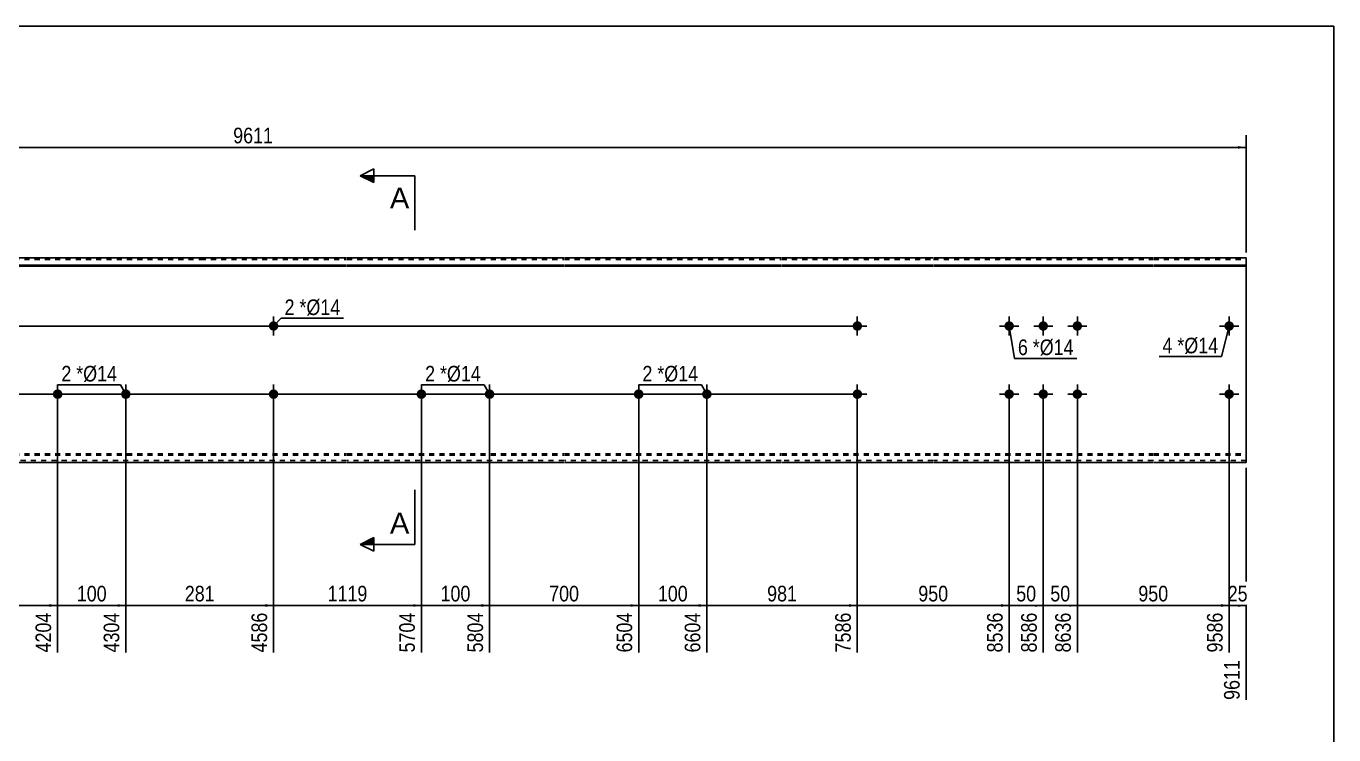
# Model space of a CAD drawing. Header units: millimetres. Extents: x -22 to 380, y -216 to 61.
# Drawn here: x 140.5 to 380.3, y -68.7 to 61.2 of the extents above; entities that cross this region are included whole.
import ezdxf

# ---------------------------------------------------------------- set-up
doc = ezdxf.new("R2010")
doc.units = ezdxf.units.MM
doc.linetypes.add('DXK_LINE_DOT1', pattern=[1.8814, 0.9407, -0.9407])
doc.styles.add('Arial', font='ARIAL.TTF', dxfattribs={"height": 0.2})
doc.styles.add('Arial Narrow', font='ARIALN.TTF', dxfattribs={"height": 0.2})

# ---------------------------------------------------------------- blocks, each defined once
blk = doc.blocks.new('Unknown-628700877-1200')
at = {"color": 5, "linetype": 'Continuous'}
for p, q in [((380.29, 61.23), (-19.71, 61.23)), ((380.29, -215.77), (380.29, 61.23))]:
    blk.add_line(p, q, dxfattribs=at)
blk = doc.blocks.new('Bolt-628700877-1335 - 1220')
at = {"linetype": 'Continuous'}
for points in [[(252.82, -7.12), (252.64, -7.1), (252.46, -7.05), (252.3, -6.96), (252.17, -6.83), (252.06, -6.69), (251.99, -6.52), (251.95, -6.34), (251.95, -6.16), (251.99, -5.98), (252.06, -5.81), (252.17, -5.66), (252.3, -5.54), (252.46, -5.45), (252.64, -5.39), (252.82, -5.37), (253, -5.39), (253.17, -5.45), (253.33, -5.54), (253.47, -5.66), (253.58, -5.81), (253.65, -5.98), (253.69, -6.16), (253.69, -6.34), (253.65, -6.52), (253.58, -6.69), (253.47, -6.83), (253.33, -6.96), (253.17, -7.05), (253, -7.1)], [(265.32, -7.12), (265.14, -7.1), (264.96, -7.05), (264.8, -6.96), (264.67, -6.83), (264.56, -6.69), (264.49, -6.52), (264.45, -6.34), (264.45, -6.16), (264.49, -5.98), (264.56, -5.81), (264.67, -5.66), (264.8, -5.54), (264.96, -5.45), (265.14, -5.39), (265.32, -5.37), (265.5, -5.39), (265.67, -5.45), (265.83, -5.54), (265.97, -5.66), (266.08, -5.81), (266.15, -5.98), (266.19, -6.16), (266.19, -6.34), (266.15, -6.52), (266.08, -6.69), (265.97, -6.83), (265.83, -6.96), (265.67, -7.05), (265.5, -7.1)]]:
    blk.add_hatch(color=3, dxfattribs=at).paths.add_polyline_path(points)
at = {"color": 3, "linetype": 'Continuous'}
for p, q in [((252.82, -8), (252.82, -4.5)), ((265.32, -8), (265.32, -4.5)), ((254.57, -6.25), (251.07, -6.25)), ((267.07, -6.25), (263.57, -6.25))]:
    blk.add_line(p, q, dxfattribs=at)
blk = doc.blocks.new('Bolt-628700877-1294 - 1220')
at = {"linetype": 'Continuous'}
for points in [[(292.04, -6.25, -1), (293.79, -6.25, -1)], [(360.22, -6.25, -1), (361.97, -6.25, -1)]]:
    blk.add_hatch(color=3, dxfattribs=at).paths.add_polyline_path(points)
at = {"color": 3, "linetype": 'Continuous'}
for p, q in [((292.91, -8), (292.91, -4.5)), ((361.1, -8), (361.1, -4.5)), ((291.16, -6.25), (294.66, -6.25)), ((359.35, -6.25), (362.85, -6.25))]:
    blk.add_line(p, q, dxfattribs=at)
blk = doc.blocks.new('Bolt-628700877-1261 - 1220')
at = {"linetype": 'Continuous'}
for points in [[(186.74, 6.25, -1), (184.99, 6.25, -1)], [(186.74, -6.25, -1), (184.99, -6.25, -1)]]:
    blk.add_hatch(color=3, dxfattribs=at).paths.add_polyline_path(points)
at = {"color": 3, "linetype": 'Continuous'}
for p, q in [((185.87, 8), (185.87, 4.5)), ((184.12, 6.25), (187.62, 6.25)), ((185.87, -4.5), (185.87, -8)), ((184.12, -6.25), (187.62, -6.25))]:
    blk.add_line(p, q, dxfattribs=at)
blk = doc.blocks.new('Bolt-628700877-1299 - 1220')
at = {"linetype": 'Continuous'}
for points in [[(319.88, 6.25, -1), (321.63, 6.25, -1)], [(326.13, 6.25, -1), (327.88, 6.25, -1)], [(332.38, 6.25, -1), (334.13, 6.25, -1)], [(319.88, -6.25, -1), (321.63, -6.25, -1)], [(326.13, -6.25, -1), (327.88, -6.25, -1)], [(332.38, -6.25, -1), (334.13, -6.25, -1)]]:
    blk.add_hatch(color=3, dxfattribs=at).paths.add_polyline_path(points)
at = {"color": 3, "linetype": 'Continuous'}
for p, q in [((320.76, 4.5), (320.76, 8)), ((327.01, 4.5), (327.01, 8)), ((333.26, 4.5), (333.26, 8)), ((319.01, 6.25), (322.51, 6.25)), ((325.26, 6.25), (328.76, 6.25)), ((331.51, 6.25), (335.01, 6.25)), ((320.76, -8), (320.76, -4.5)), ((327.01, -8), (327.01, -4.5)), ((333.26, -8), (333.26, -4.5)), ((319.01, -6.25), (322.51, -6.25)), ((325.26, -6.25), (328.76, -6.25)), ((331.51, -6.25), (335.01, -6.25))]:
    blk.add_line(p, q, dxfattribs=at)
blk = doc.blocks.new('Bolt-628700877-1304 - 1220')
at = {"linetype": 'Continuous'}
for points in [[(292.04, 6.25, -1), (293.79, 6.25, -1)], [(360.22, 6.25, -1), (361.97, 6.25, -1)]]:
    blk.add_hatch(color=3, dxfattribs=at).paths.add_polyline_path(points)
at = {"color": 3, "linetype": 'Continuous'}
for p, q in [((292.91, 4.5), (292.91, 8)), ((361.1, 4.5), (361.1, 8)), ((291.16, 6.25), (294.66, 6.25)), ((359.35, 6.25), (362.85, 6.25))]:
    blk.add_line(p, q, dxfattribs=at)
blk = doc.blocks.new('Part-628700877-1320 - 1220')
at = {"color": 2, "linetype": 'Continuous'}
for p, q in [((172.39, 18.75), (132.64, 18.75)), ((132.64, 17.42), (172.39, 17.42)), ((132.64, 17.2), (172.39, 17.2)), ((199.24, 18.75), (172.49, 18.75)), ((172.49, 17.42), (199.24, 17.42)), ((172.49, 17.2), (199.24, 17.2)), ((239.09, 18.75), (199.34, 18.75)), ((199.34, 17.42), (239.09, 17.42)), ((199.34, 17.2), (239.09, 17.2)), ((278.94, 18.75), (239.19, 18.75)), ((239.19, 17.42), (278.94, 17.42)), ((239.19, 17.2), (278.94, 17.2)), ((306.78, 18.75), (279.04, 18.75)), ((279.04, 17.42), (306.78, 17.42)), ((279.04, 17.2), (306.78, 17.2)), ((347.13, 18.75), (306.88, 18.75)), ((306.88, 17.42), (347.13, 17.42)), ((306.88, 17.2), (347.13, 17.2)), ((364.22, 18.75), (347.23, 18.75)), ((347.23, 17.42), (364.22, 17.42)), ((347.23, 17.2), (364.22, 17.2)), ((364.22, -18.75), (364.22, 18.75)), ((172.39, -18.75), (132.64, -18.75)), ((199.24, -18.75), (172.49, -18.75)), ((239.09, -18.75), (199.34, -18.75)), ((278.94, -18.75), (239.19, -18.75)), ((306.78, -18.75), (279.04, -18.75)), ((347.13, -18.75), (306.88, -18.75)), ((364.22, -18.75), (347.23, -18.75))]:
    blk.add_line(p, q, dxfattribs=at)
at = {"color": 7, "linetype": 'DXK_LINE_DOT1'}
for p, q in [((132.64, 18.44), (172.39, 18.44)), ((172.49, 18.44), (199.24, 18.44)), ((199.34, 18.44), (239.09, 18.44)), ((239.19, 18.44), (278.94, 18.44)), ((279.04, 18.44), (306.78, 18.44)), ((306.88, 18.44), (347.13, 18.44)), ((347.23, 18.44), (364.22, 18.44)), ((132.64, -17.2), (172.39, -17.2)), ((132.64, -17.42), (172.39, -17.42)), ((172.39, -18.44), (132.64, -18.44)), ((172.49, -17.2), (199.24, -17.2)), ((172.49, -17.42), (199.24, -17.42)), ((199.24, -18.44), (172.49, -18.44)), ((199.34, -17.2), (239.09, -17.2)), ((199.34, -17.42), (239.09, -17.42)), ((239.09, -18.44), (199.34, -18.44)), ((239.19, -17.2), (278.94, -17.2)), ((239.19, -17.42), (278.94, -17.42)), ((278.94, -18.44), (239.19, -18.44)), ((279.04, -17.2), (306.78, -17.2)), ((279.04, -17.42), (306.78, -17.42)), ((306.78, -18.44), (279.04, -18.44)), ((306.88, -17.2), (347.13, -17.2)), ((306.88, -17.42), (347.13, -17.42)), ((347.13, -18.44), (306.88, -18.44)), ((347.23, -17.2), (364.22, -17.2)), ((347.23, -17.42), (364.22, -17.42)), ((364.22, -18.44), (347.23, -18.44))]:
    blk.add_line(p, q, dxfattribs=at)
blk = doc.blocks.new('Bolt-628700877-1340 - 1220')
at = {"linetype": 'Continuous'}
for points in [[(146.27, -7.12), (146.09, -7.1), (145.91, -7.05), (145.75, -6.96), (145.62, -6.83), (145.51, -6.69), (145.44, -6.52), (145.4, -6.34), (145.4, -6.16), (145.44, -5.98), (145.51, -5.81), (145.62, -5.66), (145.75, -5.54), (145.91, -5.45), (146.09, -5.39), (146.27, -5.37), (146.45, -5.39), (146.62, -5.45), (146.78, -5.54), (146.92, -5.66), (147.03, -5.81), (147.1, -5.98), (147.14, -6.16), (147.14, -6.34), (147.1, -6.52), (147.03, -6.69), (146.92, -6.83), (146.78, -6.96), (146.62, -7.05), (146.45, -7.1)], [(158.77, -7.12), (158.59, -7.1), (158.41, -7.05), (158.25, -6.96), (158.12, -6.83), (158.01, -6.69), (157.94, -6.52), (157.9, -6.34), (157.9, -6.16), (157.94, -5.98), (158.01, -5.81), (158.12, -5.66), (158.25, -5.54), (158.41, -5.45), (158.59, -5.39), (158.77, -5.37), (158.95, -5.39), (159.12, -5.45), (159.28, -5.54), (159.42, -5.66), (159.53, -5.81), (159.6, -5.98), (159.64, -6.16), (159.64, -6.34), (159.6, -6.52), (159.53, -6.69), (159.42, -6.83), (159.28, -6.96), (159.12, -7.05), (158.95, -7.1)]]:
    blk.add_hatch(color=3, dxfattribs=at).paths.add_polyline_path(points)
at = {"color": 3, "linetype": 'Continuous'}
for p, q in [((146.27, -8), (146.27, -4.5)), ((158.77, -8), (158.77, -4.5)), ((148.02, -6.25), (144.52, -6.25)), ((160.52, -6.25), (157.02, -6.25))]:
    blk.add_line(p, q, dxfattribs=at)
blk = doc.blocks.new('Bolt-628700877-1345 - 1220')
at = {"linetype": 'Continuous'}
for points in [[(212.97, -7.12), (212.79, -7.1), (212.61, -7.05), (212.45, -6.96), (212.32, -6.83), (212.21, -6.69), (212.14, -6.52), (212.1, -6.34), (212.1, -6.16), (212.14, -5.98), (212.21, -5.81), (212.32, -5.66), (212.45, -5.54), (212.61, -5.45), (212.79, -5.39), (212.97, -5.37), (213.15, -5.39), (213.32, -5.45), (213.48, -5.54), (213.62, -5.66), (213.73, -5.81), (213.8, -5.98), (213.84, -6.16), (213.84, -6.34), (213.8, -6.52), (213.73, -6.69), (213.62, -6.83), (213.48, -6.96), (213.32, -7.05), (213.15, -7.1)], [(225.47, -7.12), (225.29, -7.1), (225.11, -7.05), (224.95, -6.96), (224.82, -6.83), (224.71, -6.69), (224.64, -6.52), (224.6, -6.34), (224.6, -6.16), (224.64, -5.98), (224.71, -5.81), (224.82, -5.66), (224.95, -5.54), (225.11, -5.45), (225.29, -5.39), (225.47, -5.37), (225.65, -5.39), (225.82, -5.45), (225.98, -5.54), (226.12, -5.66), (226.23, -5.81), (226.3, -5.98), (226.34, -6.16), (226.34, -6.34), (226.3, -6.52), (226.23, -6.69), (226.12, -6.83), (225.98, -6.96), (225.82, -7.05), (225.65, -7.1)]]:
    blk.add_hatch(color=3, dxfattribs=at).paths.add_polyline_path(points)
at = {"color": 3, "linetype": 'Continuous'}
for p, q in [((212.97, -8), (212.97, -4.5)), ((225.47, -8), (225.47, -4.5)), ((214.72, -6.25), (211.22, -6.25)), ((227.22, -6.25), (223.72, -6.25))]:
    blk.add_line(p, q, dxfattribs=at)
blk = doc.blocks.new('StraightDimension-628700877-2227 - 1220')
at = {"linetype": 'Continuous'}
blk.add_hatch(color=7, dxfattribs=at).paths.add_polyline_path([(319.26, -44.75), (320.76, -45), (319.26, -45.25)])
at = {"color": 7, "linetype": 'Continuous'}
for p, q in [((292.91, -7.25), (292.91, -53.61)), ((320.76, -7.25), (320.76, -53.61)), ((292.91, -45), (320.76, -45))]:
    blk.add_line(p, q, dxfattribs=at)
at = {"color": 0}
blk.add_wipeout([(310.18, -44.85), (310.18, -40.65), (303.49, -40.65), (303.49, -44.85)], dxfattribs=at)
at = {"color": 0, "linetype": 'Continuous'}
blk.add_wipeout([(320.16, -45.7), (315.96, -45.7), (315.96, -54.21), (320.16, -54.21)], dxfattribs=at)
at = {"color": 3, "style": 'Arial Narrow'}
blk.add_text('950', height=2.863, dxfattribs=at).set_placement((304.09, -44.25))
at = {"color": 3, "linetype": 'Continuous', "style": 'Arial Narrow'}
blk.add_text('8536', height=2.863, rotation=90.0002, dxfattribs=at).set_placement((319.56, -53.61))
blk = doc.blocks.new('StraightDimension-628700877-2233 - 1220')
at = {"linetype": 'Continuous'}
blk.add_hatch(color=7, dxfattribs=at).paths.add_polyline_path([(184.37, -44.75), (185.87, -45), (184.37, -45.25)])
at = {"color": 7, "linetype": 'Continuous'}
for p, q in [((158.77, -7.25), (158.77, -53.61)), ((185.87, -7.25), (185.87, -53.61)), ((158.77, -45), (185.87, -45))]:
    blk.add_line(p, q, dxfattribs=at)
at = {"color": 0}
blk.add_wipeout([(175.66, -44.85), (175.66, -40.65), (168.98, -40.65), (168.98, -44.85)], dxfattribs=at)
at = {"color": 0, "linetype": 'Continuous'}
blk.add_wipeout([(185.27, -45.7), (181.07, -45.7), (181.07, -54.21), (185.27, -54.21)], dxfattribs=at)
at = {"color": 3, "style": 'Arial Narrow'}
blk.add_text('281', height=2.863, dxfattribs=at).set_placement((169.58, -44.25))
at = {"color": 3, "linetype": 'Continuous', "style": 'Arial Narrow'}
blk.add_text('4586', height=2.863, rotation=90.0002, dxfattribs=at).set_placement((184.67, -53.61))
blk = doc.blocks.new('StraightDimension-628700877-2234 - 1220')
at = {"linetype": 'Continuous'}
blk.add_hatch(color=7, dxfattribs=at).paths.add_polyline_path([(157.27, -44.75), (158.77, -45), (157.27, -45.25)])
at = {"color": 7, "linetype": 'Continuous'}
for p, q in [((146.27, -7.25), (146.27, -53.61)), ((158.77, -7.25), (158.77, -53.61)), ((146.27, -45), (158.77, -45))]:
    blk.add_line(p, q, dxfattribs=at)
at = {"color": 0}
blk.add_wipeout([(155.86, -44.85), (155.86, -40.65), (149.18, -40.65), (149.18, -44.85)], dxfattribs=at)
at = {"color": 3, "style": 'Arial Narrow'}
blk.add_text('100', height=2.863, dxfattribs=at).set_placement((149.78, -44.25))
at = {"color": 0, "linetype": 'Continuous'}
blk.add_wipeout([(158.17, -45.7), (153.97, -45.7), (153.97, -54.21), (158.17, -54.21)], dxfattribs=at)
at = {"color": 3, "linetype": 'Continuous', "style": 'Arial Narrow'}
blk.add_text('4304', height=2.863, rotation=90.0002, dxfattribs=at).set_placement((157.57, -53.61))
blk = doc.blocks.new('StraightDimension-628700877-2230 - 1220')
at = {"linetype": 'Continuous'}
blk.add_hatch(color=7, dxfattribs=at).paths.add_polyline_path([(251.32, -44.75), (252.82, -45), (251.32, -45.25)])
at = {"color": 7, "linetype": 'Continuous'}
for p, q in [((225.47, -7.25), (225.47, -53.61)), ((252.82, -7.25), (252.82, -53.61)), ((225.47, -45), (252.82, -45))]:
    blk.add_line(p, q, dxfattribs=at)
at = {"color": 0}
blk.add_wipeout([(242.48, -44.85), (242.48, -40.65), (235.8, -40.65), (235.8, -44.85)], dxfattribs=at)
at = {"color": 0, "linetype": 'Continuous'}
blk.add_wipeout([(252.22, -45.7), (248.02, -45.7), (248.02, -54.21), (252.22, -54.21)], dxfattribs=at)
at = {"color": 3, "style": 'Arial Narrow'}
blk.add_text('700', height=2.863, dxfattribs=at).set_placement((236.4, -44.25))
at = {"color": 3, "linetype": 'Continuous', "style": 'Arial Narrow'}
blk.add_text('6504', height=2.863, rotation=90.0002, dxfattribs=at).set_placement((251.62, -53.61))
blk = doc.blocks.new('StraightDimension-628700877-1927 - 1220')
at = {"linetype": 'Continuous'}
for points in [[(50.75, 17.25), (51, 18.75), (51.25, 17.25)], [(51.25, -4.75), (51, -6.25), (50.75, -4.75)]]:
    blk.add_hatch(color=7, dxfattribs=at).paths.add_polyline_path(points)
at = {"color": 7, "linetype": 'Continuous'}
for p, q in [((65.57, 18.75), (48.75, 18.75)), ((51, -6.25), (51, 18.75)), ((251.82, -6.25), (48.75, -6.25))]:
    blk.add_line(p, q, dxfattribs=at)
at = {"color": 0}
blk.add_wipeout([(50.85, 9.59), (46.65, 9.59), (46.65, 2.91), (50.85, 2.91)], dxfattribs=at)
at = {"color": 3, "style": 'Arial Narrow'}
blk.add_text('200', height=2.863, rotation=90.0002, dxfattribs=at).set_placement((50.25, 3.51))
blk = doc.blocks.new('StraightDimension-628700877-2180 - 1220')
at = {"color": 7, "linetype": 'Continuous'}
blk.add_line((291.91, 6.25), (9.75, 6.25), dxfattribs=at)
blk = doc.blocks.new('StraightDimension-628700877-1359 - 1220')
at = {"linetype": 'Continuous'}
blk.add_hatch(color=7, dxfattribs=at).paths.add_polyline_path([(362.72, 39.25), (364.22, 39), (362.72, 38.75)])
at = {"color": 7, "linetype": 'Continuous'}
for p, q in [((364.22, 19.75), (364.22, 41.25)), ((0, 39), (364.22, 39))]:
    blk.add_line(p, q, dxfattribs=at)
at = {"color": 0}
blk.add_wipeout([(186.37, 39.15), (186.37, 43.35), (177.86, 43.35), (177.86, 39.15)], dxfattribs=at)
at = {"color": 3, "style": 'Arial Narrow'}
blk.add_text('9611', height=2.863, dxfattribs=at).set_placement((178.46, 39.75))
blk = doc.blocks.new('StraightDimension-628700877-2223 - 1220')
at = {"linetype": 'Continuous'}
blk.add_hatch(color=7, dxfattribs=at).paths.add_polyline_path([(362.72, -44.75), (364.22, -45), (362.72, -45.25)])
at = {"color": 7, "linetype": 'Continuous'}
for p, q in [((361.1, -7.25), (361.1, -53.61)), ((364.22, -19.75), (364.22, -62.31)), ((361.1, -45), (364.22, -45))]:
    blk.add_line(p, q, dxfattribs=at)
at = {"color": 0}
blk.add_wipeout([(365.09, -44.85), (365.09, -40.65), (360.23, -40.65), (360.23, -44.85)], dxfattribs=at)
at = {"color": 0, "linetype": 'Continuous'}
blk.add_wipeout([(363.62, -54.4), (359.42, -54.4), (359.42, -62.91), (363.62, -62.91)], dxfattribs=at)
at = {"color": 3, "style": 'Arial Narrow'}
blk.add_text('25', height=2.863, dxfattribs=at).set_placement((360.83, -44.25))
at = {"color": 3, "linetype": 'Continuous', "style": 'Arial Narrow'}
blk.add_text('9611', height=2.863, rotation=90.0002, dxfattribs=at).set_placement((363.02, -62.31))
blk = doc.blocks.new('StraightDimension-628700877-2226 - 1220')
at = {"linetype": 'Continuous'}
blk.add_hatch(color=7, dxfattribs=at).paths.add_polyline_path([(325.51, -44.75), (327.01, -45), (325.51, -45.25)])
at = {"color": 7, "linetype": 'Continuous'}
for p, q in [((320.76, -7.25), (320.76, -53.61)), ((327.01, -7.25), (327.01, -53.61)), ((320.76, -45), (327.01, -45))]:
    blk.add_line(p, q, dxfattribs=at)
at = {"color": 0}
blk.add_wipeout([(326.31, -44.85), (326.31, -40.65), (321.45, -40.65), (321.45, -44.85)], dxfattribs=at)
at = {"color": 3, "style": 'Arial Narrow'}
blk.add_text('50', height=2.863, dxfattribs=at).set_placement((322.05, -44.25))
at = {"color": 0, "linetype": 'Continuous'}
blk.add_wipeout([(326.41, -45.7), (322.21, -45.7), (322.21, -54.21), (326.41, -54.21)], dxfattribs=at)
at = {"color": 3, "linetype": 'Continuous', "style": 'Arial Narrow'}
blk.add_text('8586', height=2.863, rotation=90.0002, dxfattribs=at).set_placement((325.81, -53.61))
blk = doc.blocks.new('StraightDimension-628700877-2225 - 1220')
at = {"linetype": 'Continuous'}
blk.add_hatch(color=7, dxfattribs=at).paths.add_polyline_path([(331.76, -44.75), (333.26, -45), (331.76, -45.25)])
at = {"color": 7, "linetype": 'Continuous'}
for p, q in [((327.01, -7.25), (327.01, -53.61)), ((333.26, -7.25), (333.26, -53.61)), ((327.01, -45), (333.26, -45))]:
    blk.add_line(p, q, dxfattribs=at)
at = {"color": 0}
blk.add_wipeout([(332.56, -44.85), (332.56, -40.65), (327.7, -40.65), (327.7, -44.85)], dxfattribs=at)
at = {"color": 3, "style": 'Arial Narrow'}
blk.add_text('50', height=2.863, dxfattribs=at).set_placement((328.3, -44.25))
at = {"color": 0, "linetype": 'Continuous'}
blk.add_wipeout([(332.66, -45.7), (328.46, -45.7), (328.46, -54.21), (332.66, -54.21)], dxfattribs=at)
at = {"color": 3, "linetype": 'Continuous', "style": 'Arial Narrow'}
blk.add_text('8636', height=2.863, rotation=90.0002, dxfattribs=at).set_placement((332.06, -53.61))
blk = doc.blocks.new('StraightDimension-628700877-2224 - 1220')
at = {"linetype": 'Continuous'}
blk.add_hatch(color=7, dxfattribs=at).paths.add_polyline_path([(359.6, -44.75), (361.1, -45), (359.6, -45.25)])
at = {"color": 7, "linetype": 'Continuous'}
for p, q in [((333.26, -7.25), (333.26, -53.61)), ((361.1, -7.25), (361.1, -53.61)), ((333.26, -45), (361.1, -45))]:
    blk.add_line(p, q, dxfattribs=at)
at = {"color": 0}
blk.add_wipeout([(350.52, -44.85), (350.52, -40.65), (343.84, -40.65), (343.84, -44.85)], dxfattribs=at)
at = {"color": 0, "linetype": 'Continuous'}
blk.add_wipeout([(360.5, -45.7), (356.3, -45.7), (356.3, -54.21), (360.5, -54.21)], dxfattribs=at)
at = {"color": 3, "style": 'Arial Narrow'}
blk.add_text('950', height=2.863, dxfattribs=at).set_placement((344.44, -44.25))
at = {"color": 3, "linetype": 'Continuous', "style": 'Arial Narrow'}
blk.add_text('9586', height=2.863, rotation=90.0002, dxfattribs=at).set_placement((359.9, -53.61))
blk = doc.blocks.new('StraightDimension-628700877-1928 - 1220')
at = {"linetype": 'Continuous'}
for points in [[(50.75, -7.75), (51, -6.25), (51.25, -7.75)], [(51.25, -17.25), (51, -18.75), (50.75, -17.25)]]:
    blk.add_hatch(color=7, dxfattribs=at).paths.add_polyline_path(points)
at = {"color": 7, "linetype": 'Continuous'}
for p, q in [((251.82, -6.25), (48.75, -6.25)), ((51, -18.75), (51, -6.25)), ((65.57, -18.75), (48.75, -18.75))]:
    blk.add_line(p, q, dxfattribs=at)
at = {"color": 0}
blk.add_wipeout([(50.85, -9.16), (46.65, -9.16), (46.65, -15.84), (50.85, -15.84)], dxfattribs=at)
at = {"color": 3, "style": 'Arial Narrow'}
blk.add_text('100', height=2.863, rotation=90.0002, dxfattribs=at).set_placement((50.25, -15.24))
blk = doc.blocks.new('StraightDimension-628700877-2181 - 1220')
at = {"color": 7, "linetype": 'Continuous'}
for p, q in [((291.91, 6.25), (9.75, 6.25)), ((291.91, -6.25), (9.75, -6.25))]:
    blk.add_line(p, q, dxfattribs=at)
blk = doc.blocks.new('StraightDimension-628700877-2182 - 1220')
at = {"color": 7, "linetype": 'Continuous'}
blk.add_line((291.91, -6.25), (9.75, -6.25), dxfattribs=at)
blk = doc.blocks.new('StraightDimension-628700877-2228 - 1220')
at = {"linetype": 'Continuous'}
blk.add_hatch(color=7, dxfattribs=at).paths.add_polyline_path([(291.41, -44.75), (292.91, -45), (291.41, -45.25)])
at = {"color": 7, "linetype": 'Continuous'}
for p, q in [((265.32, -7.25), (265.32, -53.61)), ((292.91, -7.25), (292.91, -53.61)), ((265.32, -45), (292.91, -45))]:
    blk.add_line(p, q, dxfattribs=at)
at = {"color": 0}
blk.add_wipeout([(282.46, -44.85), (282.46, -40.65), (275.77, -40.65), (275.77, -44.85)], dxfattribs=at)
at = {"color": 0, "linetype": 'Continuous'}
blk.add_wipeout([(292.31, -45.7), (288.11, -45.7), (288.11, -54.21), (292.31, -54.21)], dxfattribs=at)
at = {"color": 3, "style": 'Arial Narrow'}
blk.add_text('981', height=2.863, dxfattribs=at).set_placement((276.37, -44.25))
at = {"color": 3, "linetype": 'Continuous', "style": 'Arial Narrow'}
blk.add_text('7586', height=2.863, rotation=90.0002, dxfattribs=at).set_placement((291.71, -53.61))
blk = doc.blocks.new('StraightDimension-628700877-2229 - 1220')
at = {"linetype": 'Continuous'}
blk.add_hatch(color=7, dxfattribs=at).paths.add_polyline_path([(263.82, -44.75), (265.32, -45), (263.82, -45.25)])
at = {"color": 7, "linetype": 'Continuous'}
for p, q in [((252.82, -7.25), (252.82, -53.61)), ((265.32, -7.25), (265.32, -53.61)), ((252.82, -45), (265.32, -45))]:
    blk.add_line(p, q, dxfattribs=at)
at = {"color": 0}
blk.add_wipeout([(262.41, -44.85), (262.41, -40.65), (255.73, -40.65), (255.73, -44.85)], dxfattribs=at)
at = {"color": 3, "style": 'Arial Narrow'}
blk.add_text('100', height=2.863, dxfattribs=at).set_placement((256.33, -44.25))
at = {"color": 0, "linetype": 'Continuous'}
blk.add_wipeout([(264.72, -45.7), (260.52, -45.7), (260.52, -54.21), (264.72, -54.21)], dxfattribs=at)
at = {"color": 3, "linetype": 'Continuous', "style": 'Arial Narrow'}
blk.add_text('6604', height=2.863, rotation=90.0002, dxfattribs=at).set_placement((264.12, -53.61))
blk = doc.blocks.new('StraightDimension-628700877-2231 - 1220')
at = {"linetype": 'Continuous'}
blk.add_hatch(color=7, dxfattribs=at).paths.add_polyline_path([(223.97, -44.75), (225.47, -45), (223.97, -45.25)])
at = {"color": 7, "linetype": 'Continuous'}
for p, q in [((212.97, -7.25), (212.97, -53.61)), ((225.47, -7.25), (225.47, -53.61)), ((212.97, -45), (225.47, -45))]:
    blk.add_line(p, q, dxfattribs=at)
at = {"color": 0}
blk.add_wipeout([(222.56, -44.85), (222.56, -40.65), (215.88, -40.65), (215.88, -44.85)], dxfattribs=at)
at = {"color": 3, "style": 'Arial Narrow'}
blk.add_text('100', height=2.863, dxfattribs=at).set_placement((216.48, -44.25))
at = {"color": 0, "linetype": 'Continuous'}
blk.add_wipeout([(224.87, -45.7), (220.67, -45.7), (220.67, -54.21), (224.87, -54.21)], dxfattribs=at)
at = {"color": 3, "linetype": 'Continuous', "style": 'Arial Narrow'}
blk.add_text('5804', height=2.863, rotation=90.0002, dxfattribs=at).set_placement((224.27, -53.61))
blk = doc.blocks.new('StraightDimension-628700877-2232 - 1220')
at = {"linetype": 'Continuous'}
blk.add_hatch(color=7, dxfattribs=at).paths.add_polyline_path([(211.47, -44.75), (212.97, -45), (211.47, -45.25)])
at = {"color": 7, "linetype": 'Continuous'}
for p, q in [((185.87, -7.25), (185.87, -53.61)), ((212.97, -7.25), (212.97, -53.61)), ((185.87, -45), (212.97, -45))]:
    blk.add_line(p, q, dxfattribs=at)
at = {"color": 0}
blk.add_wipeout([(203.67, -44.85), (203.67, -40.65), (195.16, -40.65), (195.16, -44.85)], dxfattribs=at)
at = {"color": 0, "linetype": 'Continuous'}
blk.add_wipeout([(212.37, -45.7), (208.17, -45.7), (208.17, -54.21), (212.37, -54.21)], dxfattribs=at)
at = {"color": 3, "style": 'Arial Narrow'}
blk.add_text('1119', height=2.863, dxfattribs=at).set_placement((195.76, -44.25))
at = {"color": 3, "linetype": 'Continuous', "style": 'Arial Narrow'}
blk.add_text('5704', height=2.863, rotation=90.0002, dxfattribs=at).set_placement((211.77, -53.61))
blk = doc.blocks.new('StraightDimension-628700877-2235 - 1220')
at = {"linetype": 'Continuous'}
blk.add_hatch(color=7, dxfattribs=at).paths.add_polyline_path([(144.77, -44.75), (146.27, -45), (144.77, -45.25)])
at = {"color": 7, "linetype": 'Continuous'}
for p, q in [((118.92, -7.25), (118.92, -53.61)), ((146.27, -7.25), (146.27, -53.61)), ((118.92, -45), (146.27, -45))]:
    blk.add_line(p, q, dxfattribs=at)
at = {"color": 0}
blk.add_wipeout([(136.85, -44.85), (136.85, -40.65), (128.34, -40.65), (128.34, -44.85)], dxfattribs=at)
at = {"color": 0, "linetype": 'Continuous'}
blk.add_wipeout([(145.67, -45.7), (141.47, -45.7), (141.47, -54.21), (145.67, -54.21)], dxfattribs=at)
at = {"color": 3, "style": 'Arial Narrow'}
blk.add_text('1400', height=2.863, dxfattribs=at).set_placement((128.94, -44.25))
at = {"color": 3, "linetype": 'Continuous', "style": 'Arial Narrow'}
blk.add_text('4204', height=2.863, rotation=90.0002, dxfattribs=at).set_placement((145.07, -53.61))
blk = doc.blocks.new('Mark-628700877-1256 - 1220')
at = {"color": 0}
blk.add_wipeout([(189.71, 8.26), (189.71, 11.26), (187.88, 11.26), (187.88, 8.26)], dxfattribs=at)
blk.add_wipeout([(189.71, 8.26), (189.71, 11.26), (187.88, 11.26), (187.88, 8.26)], dxfattribs=at)
at = {"color": 7, "linetype": 'Continuous'}
blk.add_line((185.87, 6.25), (187.28, 7.66), dxfattribs=at)
at = {"color": 0}
blk.add_wipeout([(191.89, 8.26), (191.89, 11.26), (190.61, 11.26), (190.61, 8.26)], dxfattribs=at)
blk.add_wipeout([(191.89, 8.26), (191.89, 11.26), (190.61, 11.26), (190.61, 8.26)], dxfattribs=at)
at = {"color": 3, "style": 'Arial Narrow'}
blk.add_text('2', height=2.86, dxfattribs=at).set_placement((187.88, 8.26))
at = {"color": 0}
blk.add_wipeout([(198.1, 8.26), (198.1, 11.26), (191.89, 11.26), (191.89, 8.26)], dxfattribs=at)
blk.add_wipeout([(198.1, 8.26), (198.1, 11.26), (191.89, 11.26), (191.89, 8.26)], dxfattribs=at)
at = {"color": 7, "linetype": 'Continuous'}
blk.add_line((187.28, 7.66), (198.7, 7.66), dxfattribs=at)
at = {"color": 3, "style": 'Arial Narrow'}
for s, height, p in [('*', 2.86, (190.61, 8.26)), ('Ø14', 2.863, (191.89, 8.26))]:
    blk.add_text(s, height=height, dxfattribs=at).set_placement(p)
blk = doc.blocks.new('Mark-628700877-1295 - 1220')
at = {"color": 0}
blk.add_wipeout([(324.18, 0.92), (324.18, 3.92), (322.36, 3.92), (322.36, 0.92)], dxfattribs=at)
blk.add_wipeout([(324.18, 0.92), (324.18, 3.92), (322.36, 3.92), (322.36, 0.92)], dxfattribs=at)
at = {"color": 7, "linetype": 'Continuous'}
blk.add_line((320.76, 6.25), (321.76, 0.32), dxfattribs=at)
at = {"color": 0}
blk.add_wipeout([(326.36, 0.92), (326.36, 3.92), (325.08, 3.92), (325.08, 0.92)], dxfattribs=at)
blk.add_wipeout([(326.36, 0.92), (326.36, 3.92), (325.08, 3.92), (325.08, 0.92)], dxfattribs=at)
at = {"color": 3, "style": 'Arial Narrow'}
blk.add_text('6', height=2.86, dxfattribs=at).set_placement((322.36, 0.92))
at = {"color": 0}
blk.add_wipeout([(332.58, 0.92), (332.58, 3.92), (326.36, 3.92), (326.36, 0.92)], dxfattribs=at)
blk.add_wipeout([(332.58, 0.92), (332.58, 3.92), (326.36, 3.92), (326.36, 0.92)], dxfattribs=at)
at = {"color": 7, "linetype": 'Continuous'}
blk.add_line((321.76, 0.32), (333.18, 0.32), dxfattribs=at)
at = {"color": 3, "style": 'Arial Narrow'}
for s, height, p in [('*', 2.86, (325.08, 0.92)), ('Ø14', 2.863, (326.36, 0.92))]:
    blk.add_text(s, height=height, dxfattribs=at).set_placement(p)
blk = doc.blocks.new('Mark-628700877-1331 - 1220')
at = {"color": 0}
blk.add_wipeout([(255.33, -3.92), (255.33, -0.92), (253.5, -0.92), (253.5, -3.92)], dxfattribs=at)
blk.add_wipeout([(255.33, -3.92), (255.33, -0.92), (253.5, -0.92), (253.5, -3.92)], dxfattribs=at)
blk.add_wipeout([(257.5, -3.92), (257.5, -0.92), (256.23, -0.92), (256.23, -3.92)], dxfattribs=at)
blk.add_wipeout([(257.5, -3.92), (257.5, -0.92), (256.23, -0.92), (256.23, -3.92)], dxfattribs=at)
at = {"color": 3, "style": 'Arial Narrow'}
blk.add_text('2', height=2.86, dxfattribs=at).set_placement((253.5, -3.92))
at = {"color": 0}
blk.add_wipeout([(263.72, -3.92), (263.72, -0.92), (257.5, -0.92), (257.5, -3.92)], dxfattribs=at)
blk.add_wipeout([(263.72, -3.92), (263.72, -0.92), (257.5, -0.92), (257.5, -3.92)], dxfattribs=at)
at = {"color": 7, "linetype": 'Continuous'}
for p in [(252.9, -4.52), (265.32, -6.25)]:
    blk.add_line(p, (264.32, -4.52), dxfattribs=at)
at = {"color": 3, "style": 'Arial Narrow'}
for s, height, p in [('*', 2.86, (256.23, -3.92)), ('Ø14', 2.863, (257.5, -3.92))]:
    blk.add_text(s, height=height, dxfattribs=at).set_placement(p)
blk = doc.blocks.new('Mark-628700877-1336 - 1220')
at = {"color": 0}
blk.add_wipeout([(148.78, -3.92), (148.78, -0.92), (146.95, -0.92), (146.95, -3.92)], dxfattribs=at)
blk.add_wipeout([(148.78, -3.92), (148.78, -0.92), (146.95, -0.92), (146.95, -3.92)], dxfattribs=at)
blk.add_wipeout([(150.95, -3.92), (150.95, -0.92), (149.68, -0.92), (149.68, -3.92)], dxfattribs=at)
blk.add_wipeout([(150.95, -3.92), (150.95, -0.92), (149.68, -0.92), (149.68, -3.92)], dxfattribs=at)
at = {"color": 3, "style": 'Arial Narrow'}
blk.add_text('2', height=2.86, dxfattribs=at).set_placement((146.95, -3.92))
at = {"color": 0}
blk.add_wipeout([(157.17, -3.92), (157.17, -0.92), (150.95, -0.92), (150.95, -3.92)], dxfattribs=at)
blk.add_wipeout([(157.17, -3.92), (157.17, -0.92), (150.95, -0.92), (150.95, -3.92)], dxfattribs=at)
at = {"color": 7, "linetype": 'Continuous'}
for p in [(146.35, -4.52), (158.77, -6.25)]:
    blk.add_line(p, (157.77, -4.52), dxfattribs=at)
at = {"color": 3, "style": 'Arial Narrow'}
for s, height, p in [('*', 2.86, (149.68, -3.92)), ('Ø14', 2.863, (150.95, -3.92))]:
    blk.add_text(s, height=height, dxfattribs=at).set_placement(p)
blk = doc.blocks.new('Mark-628700877-1341 - 1220')
at = {"color": 0}
blk.add_wipeout([(215.48, -3.92), (215.48, -0.92), (213.65, -0.92), (213.65, -3.92)], dxfattribs=at)
blk.add_wipeout([(215.48, -3.92), (215.48, -0.92), (213.65, -0.92), (213.65, -3.92)], dxfattribs=at)
blk.add_wipeout([(217.65, -3.92), (217.65, -0.92), (216.38, -0.92), (216.38, -3.92)], dxfattribs=at)
blk.add_wipeout([(217.65, -3.92), (217.65, -0.92), (216.38, -0.92), (216.38, -3.92)], dxfattribs=at)
at = {"color": 3, "style": 'Arial Narrow'}
blk.add_text('2', height=2.86, dxfattribs=at).set_placement((213.65, -3.92))
at = {"color": 0}
blk.add_wipeout([(223.87, -3.92), (223.87, -0.92), (217.65, -0.92), (217.65, -3.92)], dxfattribs=at)
blk.add_wipeout([(223.87, -3.92), (223.87, -0.92), (217.65, -0.92), (217.65, -3.92)], dxfattribs=at)
at = {"color": 7, "linetype": 'Continuous'}
for p in [(213.05, -4.52), (225.47, -6.25)]:
    blk.add_line(p, (224.47, -4.52), dxfattribs=at)
at = {"color": 3, "style": 'Arial Narrow'}
for s, height, p in [('*', 2.86, (216.38, -3.92)), ('Ø14', 2.863, (217.65, -3.92))]:
    blk.add_text(s, height=height, dxfattribs=at).set_placement(p)
blk = doc.blocks.new('SectionMark-628700877-1501 - 1220')
at = {"linetype": 'Continuous'}
for points in [[(204.25, 33.81), (204.25, 32.56), (201.75, 33.81)], [(204.25, -32.56), (204.25, -33.81), (201.75, -33.81)]]:
    blk.add_hatch(color=30, dxfattribs=at).paths.add_polyline_path(points)
at = {"color": 30, "linetype": 'Continuous'}
for p, q in [((201.75, 33.81), (204.25, 35.06)), ((211.75, 33.81), (201.75, 33.81)), ((201.75, 33.81), (204.25, 32.56)), ((204.25, 32.56), (204.25, 35.06)), ((201.75, -33.81), (204.25, -32.56)), ((204.25, -32.56), (204.25, -35.06)), ((211.75, -33.81), (201.75, -33.81)), ((204.25, -35.06), (201.75, -33.81))]:
    blk.add_line(p, q, dxfattribs=at)
at = {"color": 0, "linetype": 'Continuous'}
for points in [[(210.75, 27.81), (210.75, 31.81), (207.2, 31.81), (207.2, 27.81)], [(210.75, -31.81), (210.75, -27.81), (207.2, -27.81), (207.2, -31.81)]]:
    blk.add_wipeout(points, dxfattribs=at)
at = {"color": 30, "linetype": 'Continuous'}
for p, q in [((211.75, 33.81), (211.75, 23.81)), ((211.75, -33.81), (211.75, -23.81))]:
    blk.add_line(p, q, dxfattribs=at)
at = {"color": 96, "linetype": 'Continuous', "style": 'Arial'}
for p in [(207.2, 27.81), (207.2, -31.81)]:
    blk.add_text('A', height=3.82, dxfattribs=at).set_placement(p)
blk = doc.blocks.new('MarkSet-628700877-1526 - 1220')
at = {"color": 0}
blk.add_wipeout([(350.69, 1.24), (350.69, 4.24), (348.86, 4.24), (348.86, 1.24)], dxfattribs=at)
blk.add_wipeout([(350.69, 1.24), (350.69, 4.24), (348.86, 4.24), (348.86, 1.24)], dxfattribs=at)
blk.add_wipeout([(352.87, 1.24), (352.87, 4.24), (351.59, 4.24), (351.59, 1.24)], dxfattribs=at)
blk.add_wipeout([(352.87, 1.24), (352.87, 4.24), (351.59, 4.24), (351.59, 1.24)], dxfattribs=at)
at = {"color": 3, "style": 'Arial Narrow'}
blk.add_text('4', height=2.86, dxfattribs=at).set_placement((348.86, 1.24))
at = {"color": 0}
blk.add_wipeout([(359.08, 1.24), (359.08, 4.24), (352.87, 4.24), (352.87, 1.24)], dxfattribs=at)
blk.add_wipeout([(359.08, 1.24), (359.08, 4.24), (352.87, 4.24), (352.87, 1.24)], dxfattribs=at)
at = {"color": 7, "linetype": 'Continuous'}
for p in [(361.1, 6.25), (348.26, 0.64)]:
    blk.add_line(p, (359.68, 0.64), dxfattribs=at)
at = {"color": 3, "style": 'Arial Narrow'}
for s, height, p in [('*', 2.86, (351.59, 1.24)), ('Ø14', 2.863, (352.87, 1.24))]:
    blk.add_text(s, height=height, dxfattribs=at).set_placement(p)

msp = doc.modelspace()

# ---------------------------------------------------------------- block references
for name in ['Unknown-628700877-1200', 'Part-628700877-1320 - 1220', 'Bolt-628700877-1261 - 1220', 'Bolt-628700877-1304 - 1220', 'Bolt-628700877-1299 - 1220', 'Bolt-628700877-1340 - 1220', 'Bolt-628700877-1345 - 1220', 'Bolt-628700877-1335 - 1220', 'Bolt-628700877-1294 - 1220']:
    msp.add_blockref(name, (0, 0))

# ---------------------------------------------------------------- next in the draw order: block references
for name in ['Mark-628700877-1295 - 1220', 'MarkSet-628700877-1526 - 1220', 'StraightDimension-628700877-2233 - 1220', 'StraightDimension-628700877-2230 - 1220', 'StraightDimension-628700877-2227 - 1220', 'StraightDimension-628700877-2223 - 1220']:
    msp.add_blockref(name, (0, 0))

# ---------------------------------------------------------------- next in the draw order: block references
for name in ['StraightDimension-628700877-2234 - 1220', 'StraightDimension-628700877-2226 - 1220']:
    msp.add_blockref(name, (0, 0))

# ---------------------------------------------------------------- next in the draw order: block references
for name in ['StraightDimension-628700877-1927 - 1220', 'StraightDimension-628700877-2225 - 1220']:
    msp.add_blockref(name, (0, 0))

# ---------------------------------------------------------------- next in the draw order: block references
for name in ['StraightDimension-628700877-2180 - 1220', 'StraightDimension-628700877-1928 - 1220', 'StraightDimension-628700877-2224 - 1220']:
    msp.add_blockref(name, (0, 0))

# ---------------------------------------------------------------- next in the draw order: block references
for name in ['StraightDimension-628700877-1359 - 1220', 'StraightDimension-628700877-2181 - 1220']:
    msp.add_blockref(name, (0, 0))

# ---------------------------------------------------------------- next in the draw order: block references
for name in ['Mark-628700877-1256 - 1220', 'StraightDimension-628700877-2182 - 1220']:
    msp.add_blockref(name, (0, 0))

# ---------------------------------------------------------------- next in the draw order: block references
for name in ['StraightDimension-628700877-2235 - 1220', 'StraightDimension-628700877-2231 - 1220', 'StraightDimension-628700877-2228 - 1220']:
    msp.add_blockref(name, (0, 0))

# ---------------------------------------------------------------- next in the draw order: block references
for name in ['Mark-628700877-1336 - 1220', 'StraightDimension-628700877-2232 - 1220', 'StraightDimension-628700877-2229 - 1220']:
    msp.add_blockref(name, (0, 0))

# ---------------------------------------------------------------- next in the draw order: block references
for name in ['SectionMark-628700877-1501 - 1220', 'Mark-628700877-1341 - 1220', 'Mark-628700877-1331 - 1220']:
    msp.add_blockref(name, (0, 0))

doc.saveas('drawing.dxf')
